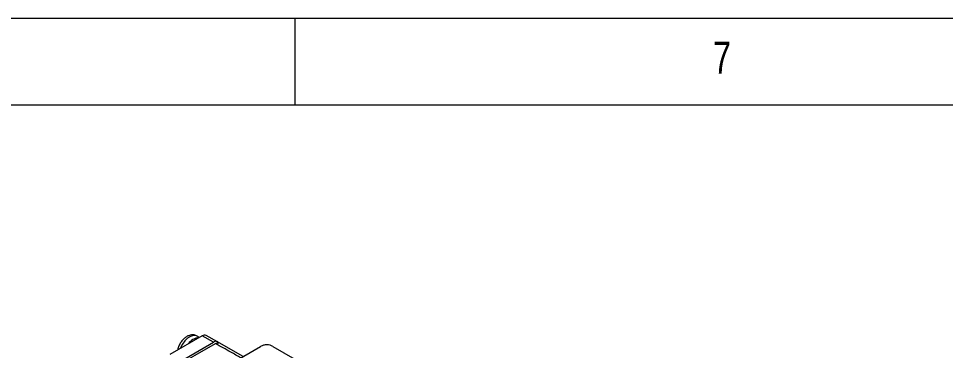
# Model space of a CAD drawing. Header units: inches. Extents: x 0.2 to 16.3, y 0.2 to 11.5.
# Drawn here: x 11.576 to 13.685, y 10.741 to 11.496 of the extents above; entities that cross this region are included whole.
import ezdxf

# ---------------------------------------------------------------- set-up
doc = ezdxf.new("R2010")
doc.units = ezdxf.units.IN
doc.header["$MEASUREMENT"] = 0
doc.styles.add('SLDTEXTSTYLE2', font='TXT', dxfattribs={"width": 0.75})

msp = doc.modelspace()

# ---------------------------------------------------------------- linework, layer by layer
at = {"color": 7, "linetype": 'Continuous', "lineweight": 18}
for p, q in [((16.3386, 11.4961), (0.1969, 11.4961)), ((12.2047, 11.4961), (12.2047, 11.2992)), ((16.1516, 11.2992), (0.3937, 11.2992)), ((11.9939, 10.7742), (11.9202, 10.7316)), ((11.9215, 10.7032), (12.0197, 10.7598)), ((11.9264, 10.7004), (12.0238, 10.7567)), ((11.9877, 10.7706), (11.9826, 10.7736)), ((12.0197, 10.7598), (11.9939, 10.7742)), ((12.0289, 10.7608), (12.0028, 10.7751)), ((12.0871, 10.7272), (12.0321, 10.7579)), ((11.9765, 10.6634), (12.1268, 10.7502)), ((12.1547, 10.7502), (12.2981, 10.6674))]:
    msp.add_line(p, q, dxfattribs=at)
at = {"color": 8, "linetype": 'Continuous', "lineweight": 18, "flags": 128}
msp.add_lwpolyline([(11.9826, 10.7736), (11.9796, 10.7748), (11.9738, 10.775), (11.9673, 10.7729), (11.9607, 10.7686), (11.9544, 10.7625), (11.949, 10.755), (11.9447, 10.7467), (11.9442, 10.7455)], dxfattribs=at)
at = {"color": 7, "linetype": 'Continuous', "lineweight": 18}
for centre, radius, start, end in [((11.9886, 10.7384), 0.0316, 93.7502, 146.2444), ((11.9992, 10.7667), 0.00915, 66.728, 125.5268), ((12.0248, 10.7536), 0.00807, 30.4638, 129.7287)]:
    msp.add_arc(centre, radius, start, end, dxfattribs=at)
for points, knots in [([(11.9827, 10.7732), (11.9815, 10.7739), (11.9784, 10.7758), (11.9726, 10.7766), (11.9661, 10.7758), (11.9596, 10.7732), (11.9533, 10.7688), (11.9475, 10.7627), (11.9426, 10.7553), (11.9394, 10.7482), (11.9385, 10.7437), (11.9382, 10.742)], [0, 0, 0, 0, 0.070379, 0.179737, 0.287328, 0.400633, 0.523662, 0.653981, 0.785332, 0.917815, 1, 1, 1, 1]), ([(12.0238, 10.7567), (12.0252, 10.7573), (12.028, 10.7586), (12.0311, 10.7586), (12.0323, 10.7576), (12.0325, 10.7574)], [0, 0, 0, 0, 0.436701, 0.873404, 1, 1, 1, 1])]:
    msp.add_open_spline(points, degree=3, knots=knots, dxfattribs=at)
at = {"color": 8, "linetype": 'Continuous', "lineweight": 18}
msp.add_open_spline([(12.0817, 10.7241), (12.0742, 10.7284), (12.0549, 10.7392), (12.0356, 10.7501), (12.0238, 10.7567)], degree=3, knots=[0, 0, 0, 0, 0.391066, 1, 1, 1, 1], dxfattribs=at)
at = {"color": 7, "linetype": 'Continuous', "lineweight": 18}
msp.add_open_spline([(12.1547, 10.7502), (12.1527, 10.7511), (12.1486, 10.753), (12.1408, 10.7538), (12.1329, 10.753), (12.1289, 10.7511), (12.1268, 10.7502)], degree=3, dxfattribs=at)

# ---------------------------------------------------------------- texts
at = {"color": 7, "linetype": 'Continuous', "lineweight": 0, "insert": (13.1562, 11.4436), "char_height": 0.0729, "attachment_point": 1, "style": 'SLDTEXTSTYLE2'}
msp.add_mtext('7', dxfattribs=at)

doc.saveas('drawing.dxf')
